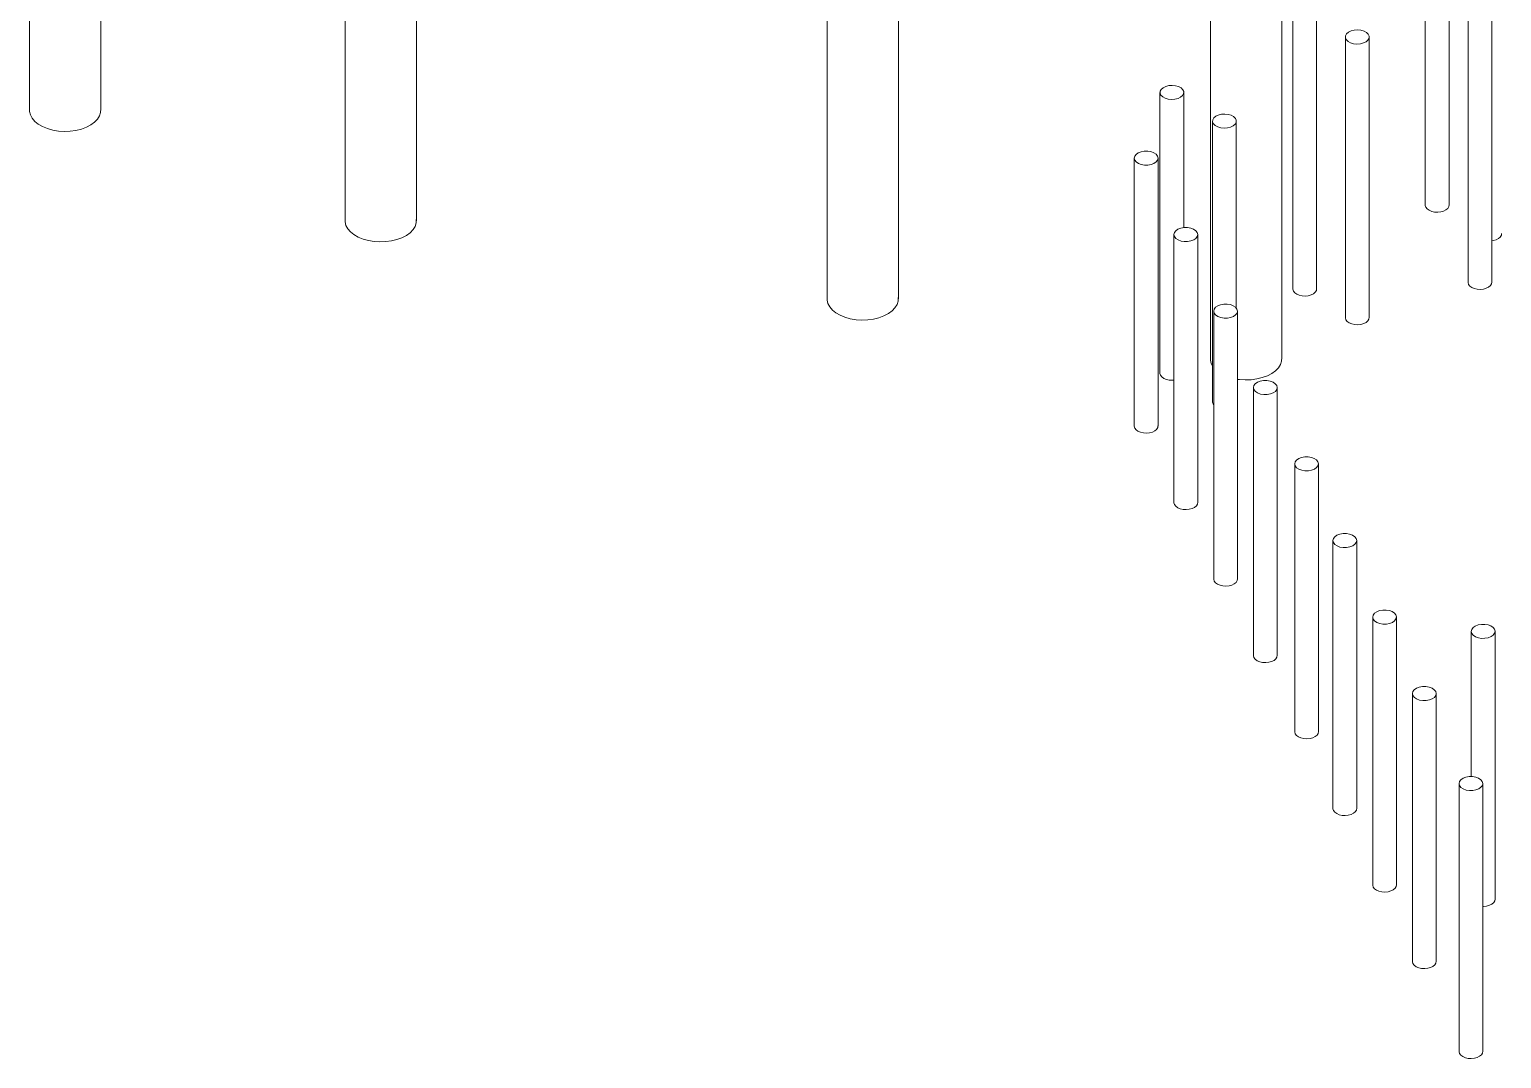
# Model space of a CAD drawing. Header units: centimetres. Extents: x -3523 to 38560, y -3196 to 88043.
# Drawn here: x 21436 to 23294, y 62621 to 63920 of the extents above; entities that cross this region are included whole.
import ezdxf

# ---------------------------------------------------------------- set-up
doc = ezdxf.new("R2010")
doc.units = ezdxf.units.CM
doc.layers.add('S-FNDN', color=7, linetype='Continuous', lineweight=25)

msp = doc.modelspace()

# ---------------------------------------------------------------- linework, layer by layer
at = {"layer": 'S-FNDN', "lineweight": 9}
for p, q in [((21436.318, 64268.805), (21436.318, 63817.818)), ((21526.318, 63817.818), (21526.318, 64253.937)), ((21834.688, 64129.347), (21834.688, 63678.36)), ((21924.688, 63678.36), (21924.688, 64114.479)), ((23198.008, 64052.334), (23198.008, 63697.994)), ((23228.008, 63697.994), (23228.008, 64052.334)), ((22442.945, 64030.579), (22442.945, 63579.591)), ((22532.945, 63579.591), (22532.945, 64015.711)), ((22926.837, 63951.919), (22926.837, 63504.017)), ((23016.837, 63504.017), (23016.837, 63937.051)), ((23030.872, 63946.445), (23030.872, 63592.105)), ((23060.872, 63592.105), (23060.872, 63946.445)), ((23251.919, 63938.791), (23251.919, 63600.532)), ((23281.919, 63600.532), (23281.919, 63938.791)), ((23097.223, 63910.294), (23097.223, 63555.954)), ((23127.223, 63555.954), (23127.223, 63910.294)), ((22863.171, 63840.209), (22863.171, 63485.868)), ((22893.171, 63669.537), (22893.171, 63840.209)), ((22929.523, 63804.058), (22929.523, 63449.717)), ((22959.523, 63567.848), (22959.523, 63804.058)), ((22830.667, 63757.354), (22830.667, 63419.095)), ((22860.667, 63419.095), (22860.667, 63757.354)), ((22880.823, 63660.791), (22880.823, 63322.532)), ((22910.823, 63322.532), (22910.823, 63660.791)), ((22930.98, 63564.228), (22930.98, 63225.969)), ((22960.98, 63225.969), (22960.98, 63564.228)), ((22981.136, 63467.665), (22981.136, 63129.406)), ((23011.136, 63129.406), (23011.136, 63467.665)), ((23033.159, 63371.441), (23033.159, 63033.183)), ((23063.159, 63033.183), (23063.159, 63371.441)), ((23081.449, 63274.539), (23081.449, 62936.28)), ((23111.449, 62936.28), (23111.449, 63274.539)), ((23131.605, 63177.976), (23131.605, 62839.717)), ((23161.605, 62839.717), (23161.605, 63177.976)), ((23256.087, 63159.928), (23256.087, 62976.61)), ((23286.087, 62821.67), (23286.087, 63159.928)), ((23181.784, 63081.37), (23181.784, 62743.111)), ((23211.784, 62743.111), (23211.784, 63081.37)), ((23240.614, 62967.78), (23240.614, 62629.521)), ((23270.614, 62629.521), (23270.614, 62967.78))]:
    msp.add_line(p, q, dxfattribs=at)
at = {"layer": 'S-FNDN', "lineweight": 18}
for points in [[(23101.165, 63916.319, 0), (23098.757, 63914.223, 0), (23097.441, 63911.808, 0), (23097.322, 63909.271, 0), (23098.411, 63906.817, 0), (23100.618, 63904.644, 0), (23103.766, 63902.929, 0), (23107.599, 63901.811, 0), (23111.806, 63901.38, 0), (23116.047, 63901.671, 0), (23119.979, 63902.661, 0), (23123.282, 63904.269, 0)], [(23123.282, 63904.269, 0), (23125.689, 63906.365, 0), (23127.005, 63908.78, 0), (23127.124, 63911.317, 0), (23126.036, 63913.772, 0), (23123.828, 63915.944, 0), (23120.681, 63917.659, 0), (23116.848, 63918.778, 0), (23112.64, 63919.209, 0), (23108.399, 63918.917, 0), (23104.468, 63917.928, 0), (23101.165, 63916.319, 0)], [(22867.113, 63846.234, 0), (22864.705, 63844.138, 0), (22863.389, 63841.723, 0), (22863.27, 63839.186, 0), (22864.359, 63836.731, 0), (22866.566, 63834.559, 0), (22869.714, 63832.844, 0), (22873.547, 63831.725, 0), (22877.754, 63831.294, 0), (22881.995, 63831.586, 0), (22885.927, 63832.575, 0), (22889.23, 63834.184, 0)], [(22889.23, 63834.184, 0), (22891.637, 63836.28, 0), (22892.953, 63838.695, 0), (22893.072, 63841.232, 0), (22891.984, 63843.686, 0), (22889.776, 63845.859, 0), (22886.629, 63847.574, 0), (22882.796, 63848.692, 0), (22878.589, 63849.123, 0), (22874.347, 63848.832, 0), (22870.416, 63847.842, 0), (22867.113, 63846.234, 0)], [(22933.464, 63810.083, 0), (22931.057, 63807.987, 0), (22929.741, 63805.572, 0), (22929.622, 63803.035, 0), (22930.71, 63800.58, 0), (22932.918, 63798.408, 0), (22936.065, 63796.693, 0), (22939.898, 63795.574, 0), (22944.106, 63795.143, 0), (22948.347, 63795.435, 0), (22952.278, 63796.424, 0), (22955.582, 63798.033, 0)], [(22955.582, 63798.033, 0), (22957.989, 63800.129, 0), (22959.305, 63802.544, 0), (22959.424, 63805.081, 0), (22958.335, 63807.535, 0), (22956.128, 63809.708, 0), (22952.98, 63811.423, 0), (22949.148, 63812.541, 0), (22944.94, 63812.972, 0), (22940.699, 63812.681, 0), (22936.767, 63811.691, 0), (22933.464, 63810.083, 0)], [(22860.019, 63759.947, 0), (22858.208, 63762.246, 0), (22855.382, 63764.149, 0), (22851.768, 63765.5, 0), (22847.66, 63766.192, 0), (22843.391, 63766.168, 0), (22839.306, 63765.43, 0), (22835.737, 63764.037, 0), (22832.972, 63762.103, 0), (22831.235, 63759.784, 0), (22830.668, 63757.269, 0), (22831.316, 63754.76, 0)], [(22831.316, 63754.76, 0), (22833.126, 63752.461, 0), (22835.953, 63750.559, 0), (22839.566, 63749.207, 0), (22843.674, 63748.515, 0), (22847.943, 63748.539, 0), (22852.028, 63749.277, 0), (22855.598, 63750.67, 0), (22858.363, 63752.604, 0), (22860.099, 63754.923, 0), (22860.666, 63757.439, 0), (22860.019, 63759.947, 0)], [(22910.175, 63663.385, 0), (22908.364, 63665.683, 0), (22905.538, 63667.586, 0), (22901.924, 63668.938, 0), (22897.817, 63669.629, 0), (22893.547, 63669.605, 0), (22889.462, 63668.867, 0), (22885.893, 63667.474, 0), (22883.128, 63665.54, 0), (22881.391, 63663.221, 0), (22880.824, 63660.706, 0), (22881.472, 63658.197, 0)], [(22881.472, 63658.197, 0), (22883.283, 63655.898, 0), (22886.109, 63653.996, 0), (22889.723, 63652.644, 0), (22893.83, 63651.952, 0), (22898.1, 63651.976, 0), (22902.184, 63652.714, 0), (22905.754, 63654.107, 0), (22908.519, 63656.041, 0), (22910.255, 63658.36, 0), (22910.823, 63660.876, 0), (22910.175, 63663.385, 0)], [(22960.331, 63566.822, 0), (22958.521, 63569.12, 0), (22955.694, 63571.023, 0), (22952.081, 63572.375, 0), (22947.973, 63573.066, 0), (22943.704, 63573.042, 0), (22939.619, 63572.304, 0), (22936.049, 63570.911, 0), (22933.284, 63568.977, 0), (22931.548, 63566.658, 0), (22930.981, 63564.143, 0), (22931.628, 63561.634, 0)], [(22931.628, 63561.634, 0), (22933.439, 63559.335, 0), (22936.265, 63557.433, 0), (22939.879, 63556.081, 0), (22943.987, 63555.389, 0), (22948.256, 63555.413, 0), (22952.341, 63556.151, 0), (22955.91, 63557.544, 0), (22958.675, 63559.478, 0), (22960.412, 63561.797, 0), (22960.979, 63564.313, 0), (22960.331, 63566.822, 0)], [(23010.488, 63470.259, 0), (23008.677, 63472.557, 0), (23005.851, 63474.46, 0), (23002.237, 63475.812, 0), (22998.129, 63476.503, 0), (22993.86, 63476.479, 0), (22989.775, 63475.741, 0), (22986.206, 63474.348, 0), (22983.441, 63472.414, 0), (22981.704, 63470.095, 0), (22981.137, 63467.58, 0), (22981.785, 63465.071, 0)], [(22981.785, 63465.071, 0), (22983.595, 63462.772, 0), (22986.422, 63460.87, 0), (22990.035, 63459.518, 0), (22994.143, 63458.826, 0), (22998.412, 63458.85, 0), (23002.497, 63459.588, 0), (23006.067, 63460.981, 0), (23008.832, 63462.915, 0), (23010.568, 63465.234, 0), (23011.136, 63467.75, 0), (23010.488, 63470.259, 0)], [(23062.51, 63374.035, 0), (23060.7, 63376.334, 0), (23057.873, 63378.236, 0), (23054.26, 63379.588, 0), (23050.152, 63380.28, 0), (23045.882, 63380.256, 0), (23041.798, 63379.518, 0), (23038.228, 63378.125, 0), (23035.463, 63376.191, 0), (23033.727, 63373.872, 0), (23033.159, 63371.356, 0), (23033.807, 63368.848, 0)], [(23033.807, 63368.848, 0), (23035.618, 63366.549, 0), (23038.444, 63364.646, 0), (23042.058, 63363.294, 0), (23046.166, 63362.603, 0), (23050.435, 63362.627, 0), (23054.52, 63363.365, 0), (23058.089, 63364.758, 0), (23060.854, 63366.692, 0), (23062.591, 63369.011, 0), (23063.158, 63371.526, 0), (23062.51, 63374.035, 0)], [(23110.8, 63277.132, 0), (23108.99, 63279.431, 0), (23106.163, 63281.334, 0), (23102.55, 63282.686, 0), (23098.442, 63283.377, 0), (23094.173, 63283.353, 0), (23090.088, 63282.615, 0), (23086.518, 63281.222, 0), (23083.753, 63279.288, 0), (23082.017, 63276.969, 0), (23081.45, 63274.454, 0), (23082.097, 63271.945, 0)], [(23082.097, 63271.945, 0), (23083.908, 63269.646, 0), (23086.735, 63267.744, 0), (23090.348, 63266.392, 0), (23094.456, 63265.7, 0), (23098.725, 63265.724, 0), (23102.81, 63266.462, 0), (23106.379, 63267.855, 0), (23109.144, 63269.789, 0), (23110.881, 63272.108, 0), (23111.448, 63274.624, 0), (23110.8, 63277.132, 0)], [(23160.957, 63180.569, 0), (23159.146, 63182.868, 0), (23156.32, 63184.771, 0), (23152.706, 63186.122, 0), (23148.598, 63186.814, 0), (23144.329, 63186.79, 0), (23140.244, 63186.052, 0), (23136.675, 63184.659, 0), (23133.91, 63182.725, 0), (23132.173, 63180.406, 0), (23131.606, 63177.891, 0), (23132.254, 63175.382, 0)], [(23132.254, 63175.382, 0), (23134.064, 63173.083, 0), (23136.891, 63171.181, 0), (23140.504, 63169.829, 0), (23144.612, 63169.137, 0), (23148.881, 63169.161, 0), (23152.966, 63169.899, 0), (23156.536, 63171.292, 0), (23159.301, 63173.226, 0), (23161.037, 63175.545, 0), (23161.605, 63178.061, 0), (23160.957, 63180.569, 0)], [(23285.439, 63162.522, 0), (23283.628, 63164.821, 0), (23280.802, 63166.723, 0), (23277.188, 63168.075, 0), (23273.081, 63168.767, 0), (23268.811, 63168.743, 0), (23264.726, 63168.005, 0), (23261.157, 63166.612, 0), (23258.392, 63164.678, 0), (23256.655, 63162.359, 0), (23256.088, 63159.843, 0), (23256.736, 63157.335, 0)], [(23256.736, 63157.335, 0), (23258.547, 63155.036, 0), (23261.373, 63153.133, 0), (23264.987, 63151.782, 0), (23269.094, 63151.09, 0), (23273.364, 63151.114, 0), (23277.448, 63151.852, 0), (23281.018, 63153.245, 0), (23283.783, 63155.179, 0), (23285.519, 63157.498, 0), (23286.087, 63160.013, 0), (23285.439, 63162.522, 0)], [(23211.135, 63083.963, 0), (23209.325, 63086.262, 0), (23206.498, 63088.165, 0), (23202.885, 63089.516, 0), (23198.777, 63090.208, 0), (23194.508, 63090.184, 0), (23190.423, 63089.446, 0), (23186.853, 63088.053, 0), (23184.088, 63086.119, 0), (23182.352, 63083.8, 0), (23181.784, 63081.285, 0), (23182.432, 63078.776, 0)], [(23182.432, 63078.776, 0), (23184.243, 63076.477, 0), (23187.069, 63074.575, 0), (23190.683, 63073.223, 0), (23194.791, 63072.531, 0), (23199.06, 63072.555, 0), (23203.145, 63073.293, 0), (23206.714, 63074.686, 0), (23209.479, 63076.62, 0), (23211.216, 63078.939, 0), (23211.783, 63081.455, 0), (23211.135, 63083.963, 0)], [(23269.965, 62970.374, 0), (23268.155, 62972.673, 0), (23265.328, 62974.575, 0), (23261.715, 62975.927, 0), (23257.607, 62976.619, 0), (23253.338, 62976.595, 0), (23249.253, 62975.856, 0), (23245.683, 62974.464, 0), (23242.918, 62972.53, 0), (23241.182, 62970.211, 0), (23240.614, 62967.695, 0), (23241.262, 62965.186, 0)], [(23241.262, 62965.186, 0), (23243.073, 62962.887, 0), (23245.899, 62960.985, 0), (23249.513, 62959.633, 0), (23253.621, 62958.941, 0), (23257.89, 62958.965, 0), (23261.975, 62959.704, 0), (23265.544, 62961.096, 0), (23268.309, 62963.03, 0), (23270.046, 62965.349, 0), (23270.613, 62967.865, 0), (23269.965, 62970.374, 0)]]:
    msp.add_polyline3d(points, dxfattribs=at)
at = {"layer": 'S-FNDN', "lineweight": 9}
for points in [[(21524.675, 63810.655, 0), (21522.101, 63806.51, 0), (21518.414, 63802.673, 0), (21513.715, 63799.25, 0), (21508.133, 63796.333, 0), (21501.819, 63794.002, 0), (21494.946, 63792.321, 0), (21487.701, 63791.335, 0), (21480.282, 63791.071, 0), (21472.892, 63791.537, 0), (21465.731, 63792.72, 0), (21458.995, 63794.588, 0), (21452.868, 63797.089, 0), (21447.518, 63800.156, 0), (21443.089, 63803.704, 0), (21439.703, 63807.638, 0), (21437.452, 63811.849, 0), (21436.398, 63816.223, 0), (21436.348, 63818.779, 0)], [(21526.238, 63819.413, 0), (21526.067, 63814.996, 0), (21524.675, 63810.655, 0)], [(23224.067, 63691.969, 0), (23221.067, 63690.472, 0), (23217.518, 63689.489, 0), (23213.662, 63689.084, 0), (23209.761, 63689.287, 0), (23206.081, 63690.084, 0), (23202.874, 63691.419, 0), (23200.357, 63693.203, 0), (23198.702, 63695.313, 0), (23198.022, 63697.605, 0), (23198.009, 63697.991, 0)], [(23227.994, 63698.382, 0), (23227.652, 63696.063, 0), (23226.313, 63693.876, 0), (23224.067, 63691.969, 0)], [(21923.046, 63671.197, 0), (21920.471, 63667.052, 0), (21916.784, 63663.215, 0), (21912.086, 63659.792, 0), (21906.503, 63656.875, 0), (21900.19, 63654.544, 0), (21893.316, 63652.862, 0), (21886.072, 63651.877, 0), (21878.653, 63651.613, 0), (21871.262, 63652.079, 0), (21864.101, 63653.262, 0), (21857.366, 63655.13, 0), (21851.239, 63657.631, 0), (21845.888, 63660.698, 0), (21841.459, 63664.246, 0), (21838.073, 63668.18, 0), (21835.823, 63672.391, 0), (21834.768, 63676.765, 0), (21834.718, 63679.321, 0)], [(21924.608, 63679.955, 0), (21924.437, 63675.537, 0), (21923.046, 63671.197, 0)], [(23290.418, 63655.818, 0), (23287.419, 63654.321, 0), (23283.87, 63653.337, 0), (23281.933, 63653.058, 0)], [(23294.346, 63662.231, 0), (23294.004, 63659.912, 0), (23292.665, 63657.725, 0), (23290.418, 63655.818, 0)], [(23252.567, 63597.938, 0), (23251.927, 63600.235, 0), (23251.919, 63600.53, 0)], [(23281.911, 63600.829, 0), (23281.529, 63598.512, 0), (23280.152, 63596.333, 0), (23277.873, 63594.44, 0), (23274.848, 63592.962, 0), (23271.282, 63592, 0), (23267.419, 63591.619, 0), (23263.522, 63591.846, 0), (23259.856, 63592.665, 0), (23256.672, 63594.02, 0), (23254.186, 63595.818, 0), (23252.567, 63597.938, 0)], [(22531.302, 63572.429, 0), (22528.727, 63568.284, 0), (22525.041, 63564.447, 0), (22520.342, 63561.024, 0), (22514.76, 63558.107, 0), (22508.446, 63555.776, 0), (22501.573, 63554.094, 0), (22494.328, 63553.108, 0), (22486.909, 63552.845, 0), (22479.518, 63553.311, 0), (22472.357, 63554.494, 0), (22465.622, 63556.362, 0), (22459.495, 63558.863, 0), (22454.144, 63561.929, 0), (22449.716, 63565.478, 0), (22446.33, 63569.411, 0), (22444.079, 63573.622, 0), (22443.025, 63577.996, 0), (22442.974, 63580.553, 0)], [(22532.864, 63581.187, 0), (22532.693, 63576.769, 0), (22531.302, 63572.429, 0)], [(23056.93, 63586.08, 0), (23053.93, 63584.583, 0), (23050.381, 63583.6, 0), (23046.525, 63583.196, 0), (23042.624, 63583.399, 0), (23038.945, 63584.195, 0), (23035.737, 63585.53, 0), (23033.22, 63587.314, 0), (23031.566, 63589.424, 0), (23030.886, 63591.716, 0), (23030.872, 63592.102, 0)], [(23060.857, 63592.493, 0), (23060.516, 63590.174, 0), (23059.176, 63587.987, 0), (23056.93, 63586.08, 0)], [(23123.282, 63549.929, 0), (23120.282, 63548.432, 0), (23116.733, 63547.449, 0), (23112.877, 63547.044, 0), (23108.976, 63547.248, 0), (23105.296, 63548.044, 0), (23102.089, 63549.379, 0), (23099.572, 63551.163, 0), (23097.917, 63553.273, 0), (23097.237, 63555.565, 0), (23097.224, 63555.951, 0)], [(23127.209, 63556.342, 0), (23126.867, 63554.023, 0), (23125.528, 63551.836, 0), (23123.282, 63549.929, 0)], [(22929.427, 63495.071, 0), (22927.971, 63498.048, 0), (22926.917, 63502.422, 0), (22926.866, 63504.978, 0)], [(23016.757, 63505.612, 0), (23016.586, 63501.195, 0), (23015.194, 63496.854, 0)], [(23015.194, 63496.854, 0), (23012.62, 63492.709, 0), (23008.933, 63488.872, 0), (23004.234, 63485.449, 0), (22998.652, 63482.532, 0), (22992.338, 63480.201, 0), (22985.465, 63478.52, 0), (22978.22, 63477.534, 0), (22970.801, 63477.27, 0), (22963.41, 63477.736, 0), (22960.944, 63478.059, 0)], [(22880.851, 63477.095, 0), (22878.825, 63476.959, 0), (22874.924, 63477.162, 0), (22871.244, 63477.958, 0), (22868.037, 63479.294, 0), (22865.52, 63481.077, 0), (22863.865, 63483.187, 0), (22863.186, 63485.48, 0), (22863.172, 63485.866, 0)], [(22930.868, 63446.028, 0), (22930.217, 63447.036, 0), (22929.537, 63449.329, 0), (22929.523, 63449.715, 0)], [(22831.316, 63416.501, 0), (22830.675, 63418.798, 0), (22830.667, 63419.093, 0)], [(22860.659, 63419.392, 0), (22860.277, 63417.075, 0), (22858.9, 63414.896, 0), (22856.621, 63413.003, 0), (22853.596, 63411.525, 0), (22850.03, 63410.562, 0), (22846.167, 63410.182, 0), (22842.27, 63410.409, 0), (22838.604, 63411.227, 0), (22835.42, 63412.582, 0), (22832.934, 63414.381, 0), (22831.316, 63416.501, 0)], [(22881.472, 63319.938, 0), (22880.832, 63322.235, 0), (22880.824, 63322.53, 0)], [(22910.815, 63322.829, 0), (22910.434, 63320.512, 0), (22909.057, 63318.333, 0), (22906.778, 63316.44, 0), (22903.752, 63314.962, 0), (22900.186, 63314, 0), (22896.323, 63313.619, 0), (22892.426, 63313.846, 0), (22888.761, 63314.664, 0), (22885.576, 63316.019, 0), (22883.09, 63317.818, 0), (22881.472, 63319.938, 0)], [(22931.628, 63223.375, 0), (22930.988, 63225.672, 0), (22930.98, 63225.967, 0)], [(22960.972, 63226.266, 0), (22960.59, 63223.949, 0), (22959.213, 63221.77, 0), (22956.934, 63219.877, 0), (22953.909, 63218.399, 0), (22950.343, 63217.437, 0), (22946.48, 63217.056, 0), (22942.583, 63217.283, 0), (22938.917, 63218.101, 0), (22935.733, 63219.456, 0), (22933.247, 63221.255, 0), (22931.628, 63223.375, 0)], [(22981.785, 63126.812, 0), (22981.145, 63129.109, 0), (22981.137, 63129.404, 0)], [(23011.128, 63129.703, 0), (23010.746, 63127.386, 0), (23009.369, 63125.207, 0), (23007.09, 63123.314, 0), (23004.065, 63121.836, 0), (23000.499, 63120.874, 0), (22996.636, 63120.493, 0), (22992.739, 63120.72, 0), (22989.073, 63121.538, 0), (22985.889, 63122.893, 0), (22983.403, 63124.692, 0), (22981.785, 63126.812, 0)], [(23033.807, 63030.589, 0), (23033.167, 63032.885, 0), (23033.159, 63033.18, 0)], [(23063.15, 63033.48, 0), (23062.769, 63031.163, 0), (23061.392, 63028.984, 0), (23059.113, 63027.09, 0), (23056.087, 63025.612, 0), (23052.522, 63024.65, 0), (23048.658, 63024.27, 0), (23044.761, 63024.496, 0), (23041.096, 63025.315, 0), (23037.911, 63026.67, 0), (23035.425, 63028.469, 0), (23033.807, 63030.589, 0)], [(23082.097, 62933.686, 0), (23081.457, 62935.983, 0), (23081.449, 62936.278, 0)], [(23111.441, 62936.577, 0), (23111.059, 62934.26, 0), (23109.682, 62932.081, 0), (23107.403, 62930.188, 0), (23104.378, 62928.71, 0), (23100.812, 62927.747, 0), (23096.949, 62927.367, 0), (23093.052, 62927.594, 0), (23089.386, 62928.412, 0), (23086.202, 62929.767, 0), (23083.716, 62931.566, 0), (23082.097, 62933.686, 0)], [(23132.254, 62837.123, 0), (23131.614, 62839.42, 0), (23131.606, 62839.715, 0)], [(23161.597, 62840.014, 0), (23161.216, 62837.697, 0), (23159.838, 62835.518, 0), (23157.559, 62833.625, 0), (23154.534, 62832.147, 0), (23150.968, 62831.184, 0), (23147.105, 62830.804, 0), (23143.208, 62831.031, 0), (23139.542, 62831.849, 0), (23136.358, 62833.204, 0), (23133.872, 62835.003, 0), (23132.254, 62837.123, 0)], [(23286.079, 62821.967, 0), (23285.698, 62819.65, 0), (23284.321, 62817.471, 0), (23282.042, 62815.577, 0), (23279.016, 62814.099, 0), (23275.45, 62813.137, 0), (23271.587, 62812.757, 0), (23270.607, 62812.757, 0)], [(23182.432, 62740.517, 0), (23181.792, 62742.814, 0), (23181.784, 62743.109, 0)], [(23211.775, 62743.408, 0), (23211.394, 62741.091, 0), (23210.017, 62738.912, 0), (23207.738, 62737.018, 0), (23204.712, 62735.541, 0), (23201.147, 62734.578, 0), (23197.284, 62734.198, 0), (23193.386, 62734.425, 0), (23189.721, 62735.243, 0), (23186.536, 62736.598, 0), (23184.05, 62738.397, 0), (23182.432, 62740.517, 0)], [(23241.262, 62626.927, 0), (23240.622, 62629.224, 0), (23240.614, 62629.519, 0)], [(23270.605, 62629.818, 0), (23270.224, 62627.501, 0), (23268.847, 62625.322, 0), (23266.568, 62623.429, 0), (23263.542, 62621.951, 0), (23259.977, 62620.989, 0), (23256.114, 62620.608, 0), (23252.216, 62620.835, 0), (23248.551, 62621.654, 0), (23245.367, 62623.009, 0), (23242.881, 62624.807, 0), (23241.262, 62626.927, 0)]]:
    msp.add_polyline3d(points, dxfattribs=at)

doc.saveas('drawing.dxf')
